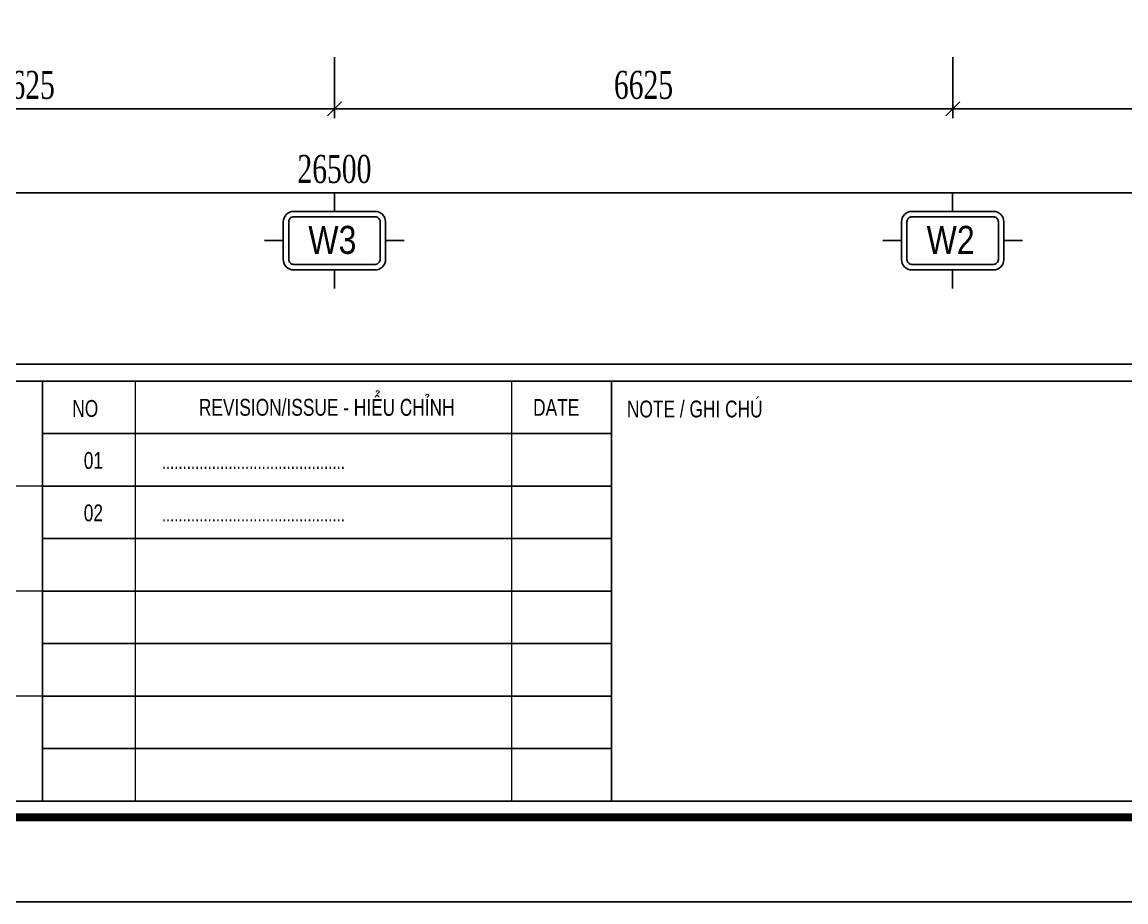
# Model space of a CAD drawing. Header units: inches. Extents: x 315041 to 662841, y -45540 to -35018.
# Drawn here: x 332269.1 to 332387.4, y -36052.2 to -35958 of the extents above; entities that cross this region are included whole.
import ezdxf
from ezdxf.enums import TextEntityAlignment as Align

# ---------------------------------------------------------------- set-up
doc = ezdxf.new("R2010")
doc.units = ezdxf.units.IN
doc.header["$MEASUREMENT"] = 0
for name, color, linetype in [('2', 2, 'Continuous'), ('251', 251, 'Continuous'), ('3', 3, 'Continuous'), ('7', 7, 'Continuous'), ('8', 8, 'Continuous'), ('BAO KHUNG', 31, 'Continuous')]:
    doc.layers.add(name, color=color, linetype=linetype)
doc.layers.add('Cover text', color=7, linetype='Continuous', true_color=0x52370f)
doc.layers.add('S-Hatch', color=8, linetype='Continuous', lineweight=9)
doc.styles.add('hx2', font='VHARIALN.TTF')
doc.styles.add('ST1', font='times.ttf', dxfattribs={"width": 0.7})
doc.styles.get("Standard").update_dxf_attribs({"font": 'VHARIALN.TTF'})
doc.styles.add('style2', font='VHAVANI.TTF')
doc.dimstyles.new('100', dxfattribs={"dimtxt": 3, "dimasz": 1.5, "dimexe": 1, "dimexo": 0, "dimgap": 1, "dimtad": 1, "dimdec": 0, "dimlfac": 100, "dimzin": 0, "dimdsep": 46, "dimtxsty": 'ST1', "dimblk": 'OBLIQUE', "dimcen": 1, "dimdle": 1, "dimclrd": 8, "dimclre": 8, "dimclrt": 3, "dimadec": 0, "dimazin": 0, "dimtfac": 1, "dimtdec": 0, "dimtix": 1, "dimtmove": 1, "dimatfit": 3, "dimfxl": 0, "dimtfill": 1, "dimtolj": 1, "dimtzin": 0, "dimlwd": -1, "dimlwe": -1, "dimarcsym": 1})

# ---------------------------------------------------------------- blocks, each defined once
blk = doc.blocks.new('A$C75D82031')
at = {"layer": '2', "color": 157, "linetype": 'Continuous'}
blk.add_lwpolyline([(0, 420), (594, 420), (594, 0), (0, 0)], close=True, dxfattribs=at)
at = {"layer": '251', "linetype": 'Continuous'}
for p, q in [((285.8, 50.19), (346.77, 50.19)), ((285.8, 44.56), (346.77, 44.56)), ((285.8, 38.94), (346.77, 38.94)), ((285.8, 33.31), (346.77, 33.31)), ((285.8, 27.69), (346.77, 27.69)), ((285.8, 22.06), (346.77, 22.06)), ((285.8, 16.44), (346.77, 16.44))]:
    blk.add_line(p, q, dxfattribs=at)
at = {"layer": '7', "color": 147, "linetype": 'Continuous'}
blk.add_lwpolyline([(12.33, 57.61), (581.67, 57.61), (581.67, 409.19), (12.33, 409.19)], close=True, dxfattribs=at)
at = {"layer": 'BAO KHUNG', "color": 7}
blk.add_line((346.77, 10.81), (346.77, 55.81), dxfattribs=at)
at = {"layer": 'BAO KHUNG', "color": 167, "linetype": 'Continuous', "const_width": 0.871}
blk.add_lwpolyline([(10.59, 9.07), (583.41, 9.07), (583.41, 410.93), (10.59, 410.93)], close=True, dxfattribs=at)
at = {"layer": 'BAO KHUNG', "color": 7}
for points in [[(144.95, 55.81), (285.8, 55.81), (285.8, 10.81), (144.95, 10.81)], [(211.89, 55.81), (474.14, 55.81), (474.14, 10.81), (211.89, 10.81)]]:
    blk.add_lwpolyline(points, close=True, dxfattribs=at)
at = {"layer": 'S-Hatch'}
for p, q in [((295.73, 55.81), (295.73, 10.81)), ((336.07, 55.81), (336.07, 10.81)), ((285.8, 44.56), (213.95, 44.56)), ((285.8, 33.31), (213.95, 33.31)), ((285.8, 22.06), (213.95, 22.06))]:
    blk.add_line(p, q, dxfattribs=at)
at = {"layer": 'BAO KHUNG', "color": 7, "linetype": 'Continuous', "width": 0.9}
for s, p in [('REVISION/ISSUE - HIÓU CHØNH', (316.27, 53)), ('NO', (290.4, 52.88)), ('DATE', (340.86, 52.99)), ('01', (291.27, 47.31)), ('02', (291.27, 41.69))]:
    blk.add_text(s, height=1.8, dxfattribs=at).set_placement(p, align=Align.MIDDLE_CENTER)
blk.add_text('NOTE / GHI CHÚ', height=1.8, dxfattribs=at).set_placement((348.44, 51.92))
at = {"layer": 'Cover text', "linetype": 'Continuous', "style": 'style2', "width": 0.8}
for p in [(298.6, 46.4), (298.6, 40.78)]:
    blk.add_text('............................................', height=1.5, dxfattribs=at).set_placement(p)
blk = doc.blocks.new('_Oblique')
at = {"color": 0, "linetype": 'ByBlock', "lineweight": -2}
blk.add_line((-0.5, -0.5), (0.5, 0.5), dxfattribs=at)
blk = doc.blocks.new('*D296')
at = {"color": 8, "linetype": 'Continuous', "transparency": 16777216}
for p, q in [((332236.29, -35960.2), (332236.29, -35968.23)), ((332302.54, -35961.7), (332302.54, -35968.23)), ((332235.29, -35967.23), (332303.54, -35967.23))]:
    blk.add_line(p, q, dxfattribs=at)
at = {"layer": 'Defpoints', "color": 0, "transparency": 16777216}
for p in [(332236.29, -35960.2), (332302.54, -35961.7), (332302.54, -35967.23)]:
    blk.add_point(p, dxfattribs=at)
at = {"color": 8, "transparency": 16777216, "xscale": 1.5, "yscale": 1.5, "zscale": 1.5, "rotation": 180}
blk.add_blockref('_Oblique', (332236.29, -35967.23), dxfattribs=at)
at = {"color": 8, "transparency": 16777216, "xscale": 1.5, "yscale": 1.5, "zscale": 1.5}
blk.add_blockref('_Oblique', (332302.54, -35967.23), dxfattribs=at)
at = {"color": 3, "transparency": 16777216, "insert": (332269.41, -35964.7), "char_height": 3, "attachment_point": 5, "style": 'ST1', "bg_fill": 3, "box_fill_scale": 1.25, "bg_fill_color": 256, "bg_fill_true_color": 13158600, "bg_fill_transparency": 15813272}
blk.add_mtext('\\A1;6625', dxfattribs=at)
blk = doc.blocks.new('*D297')
at = {"color": 8, "linetype": 'Continuous', "transparency": 16777216}
for p, q in [((332302.54, -35961.7), (332302.54, -35968.23)), ((332368.79, -35961.7), (332368.79, -35968.23)), ((332301.54, -35967.23), (332369.79, -35967.23))]:
    blk.add_line(p, q, dxfattribs=at)
at = {"layer": 'Defpoints', "color": 0, "transparency": 16777216}
for p in [(332302.54, -35961.7), (332368.79, -35961.7), (332368.79, -35967.23)]:
    blk.add_point(p, dxfattribs=at)
at = {"color": 8, "transparency": 16777216, "xscale": 1.5, "yscale": 1.5, "zscale": 1.5, "rotation": 180}
blk.add_blockref('_Oblique', (332302.54, -35967.23), dxfattribs=at)
at = {"color": 8, "transparency": 16777216, "xscale": 1.5, "yscale": 1.5, "zscale": 1.5}
blk.add_blockref('_Oblique', (332368.79, -35967.23), dxfattribs=at)
at = {"color": 3, "transparency": 16777216, "insert": (332335.66, -35964.7), "char_height": 3, "attachment_point": 5, "style": 'ST1', "bg_fill": 3, "box_fill_scale": 1.25, "bg_fill_color": 256, "bg_fill_true_color": 13158600, "bg_fill_transparency": 16675468}
blk.add_mtext('\\A1;6625', dxfattribs=at)
blk = doc.blocks.new('*D298')
at = {"color": 8, "linetype": 'Continuous', "transparency": 16777216}
for p, q in [((332368.79, -35961.7), (332368.79, -35968.23)), ((332435.04, -35961.7), (332435.04, -35968.23)), ((332367.79, -35967.23), (332436.04, -35967.23))]:
    blk.add_line(p, q, dxfattribs=at)
at = {"layer": 'Defpoints', "color": 0, "transparency": 16777216}
for p in [(332368.79, -35961.7), (332435.04, -35961.7), (332435.04, -35967.23)]:
    blk.add_point(p, dxfattribs=at)
at = {"color": 8, "transparency": 16777216, "xscale": 1.5, "yscale": 1.5, "zscale": 1.5, "rotation": 180}
blk.add_blockref('_Oblique', (332368.79, -35967.23), dxfattribs=at)
at = {"color": 8, "transparency": 16777216, "xscale": 1.5, "yscale": 1.5, "zscale": 1.5}
blk.add_blockref('_Oblique', (332435.04, -35967.23), dxfattribs=at)
at = {"color": 3, "transparency": 16777216, "insert": (332401.91, -35964.7), "char_height": 3, "attachment_point": 5, "style": 'ST1', "bg_fill": 3, "box_fill_scale": 1.25, "bg_fill_color": 256, "bg_fill_true_color": 13158600, "bg_fill_transparency": 1019152}
blk.add_mtext('\\A1;6625', dxfattribs=at)
blk = doc.blocks.new('*D299')
at = {"color": 8, "linetype": 'Continuous', "transparency": 16777216}
for p, q in [((332170.04, -35960.2), (332170.04, -35977.24)), ((332435.04, -35960.2), (332435.04, -35977.24)), ((332169.04, -35976.24), (332436.04, -35976.24))]:
    blk.add_line(p, q, dxfattribs=at)
at = {"layer": 'Defpoints', "color": 0, "transparency": 16777216}
for p in [(332170.04, -35960.2), (332435.04, -35960.2), (332435.04, -35976.24)]:
    blk.add_point(p, dxfattribs=at)
at = {"color": 8, "transparency": 16777216, "xscale": 1.5, "yscale": 1.5, "zscale": 1.5, "rotation": 180}
blk.add_blockref('_Oblique', (332170.04, -35976.24), dxfattribs=at)
at = {"color": 8, "transparency": 16777216, "xscale": 1.5, "yscale": 1.5, "zscale": 1.5}
blk.add_blockref('_Oblique', (332435.04, -35976.24), dxfattribs=at)
at = {"color": 3, "transparency": 16777216, "insert": (332302.54, -35973.71), "char_height": 3, "attachment_point": 5, "style": 'ST1', "bg_fill": 3, "box_fill_scale": 1.25, "bg_fill_color": 256, "bg_fill_true_color": 13158600, "bg_fill_transparency": 1019152}
blk.add_mtext('\\A1;26500', dxfattribs=at)
blk = doc.blocks.new('TENTRUC')
at = {"layer": '7'}
for p, q in [((0, 8.27), (0, 10.26)), ((-7.48, 5.13), (-5.48, 5.13)), ((5.48, 5.13), (7.48, 5.13)), ((0, 0), (0, 2))]:
    blk.add_line(p, q, dxfattribs=at)
blk.add_lwpolyline([(-4.36, 8.27), (4.36, 8.27, -0.414214), (5.48, 7.14), (5.48, 3.12, -0.414214), (4.36, 2), (-4.36, 2, -0.414214), (-5.48, 3.12), (-5.48, 7.14, -0.414214)], format="xyb", close=True, dxfattribs=at)
at = {"layer": '8', "ltscale": 15}
blk.add_lwpolyline([(-4.36, 7.68), (4.36, 7.68, -0.414214), (4.9, 7.14), (4.9, 3.12, -0.414214), (4.36, 2.58), (-4.36, 2.58, -0.414214), (-4.9, 3.12), (-4.9, 7.14, -0.414214)], format="xyb", close=True, dxfattribs=at)
at = {"layer": '3', "style": 'hx2'}
blk.add_attdef('TR', text='', height=2.9, dxfattribs=at).set_placement((-0.16, 3.83), align=Align.CENTER)

msp = doc.modelspace()

# ---------------------------------------------------------------- block references
at = {"color": 1}
msp.add_blockref('A$C75D82031', (331985.4424, -36052.2326), dxfattribs=at)

# ---------------------------------------------------------------- next in the draw order: dimensions: what is measured, and where the dimension line sits
at = {"color": 8}
dim = msp.add_linear_dim(base=(332302.5363, -35967.2263), p1=(332236.2863, -35960.2029), p2=(332302.5363, -35961.7029), dimstyle='100', dxfattribs=at)
dim.commit()
dim.dimension.update_dxf_attribs({"geometry": '*D296', "text_midpoint": (332269.4113, -35964.7004)})

# ---------------------------------------------------------------- next in the draw order: dimensions: what is measured, and where the dimension line sits
dim = msp.add_linear_dim(base=(332368.7863, -35967.2263), p1=(332302.5363, -35961.7029), p2=(332368.7863, -35961.7029), dimstyle='100', dxfattribs=at)
dim.commit()
dim.dimension.update_dxf_attribs({"geometry": '*D297', "text_midpoint": (332335.6613, -35964.7004)})

# ---------------------------------------------------------------- next in the draw order: dimensions: what is measured, and where the dimension line sits
dim = msp.add_linear_dim(base=(332435.0363, -35967.2263), p1=(332368.7863, -35961.7029), p2=(332435.0363, -35961.7029), dimstyle='100', dxfattribs=at)
dim.commit()
dim.dimension.update_dxf_attribs({"geometry": '*D298', "text_midpoint": (332401.9113, -35964.7004)})

# ---------------------------------------------------------------- next in the draw order: dimensions: what is measured, and where the dimension line sits
dim = msp.add_linear_dim(base=(332435.0363, -35976.2363), p1=(332170.0363, -35960.2029), p2=(332435.0363, -35960.2029), dimstyle='100', dxfattribs=at)
dim.commit()
dim.dimension.update_dxf_attribs({"geometry": '*D299', "text_midpoint": (332302.5363, -35973.7104)})

# ---------------------------------------------------------------- next in the draw order: linework, layer by layer
msp.add_lwpolyline([(331997.7734, -35643.0427), (332567.1113, -35643.0427), (332567.1113, -35994.6225), (331997.7734, -35994.6225)], close=True, dxfattribs=at)

# ---------------------------------------------------------------- next in the draw order: block references
at = {"layer": '3'}
ref = msp.add_blockref('TENTRUC', (332302.5363, -35976.2363), dxfattribs=dict(at, xscale=-1, rotation=180))
ref.add_attrib('TR', 'W3', dxfattribs={"layer": '0', "height": 3, "style": 'hx2'}).set_placement((332302.32, -35982.7896), align=Align.CENTER)
ref = msp.add_blockref('TENTRUC', (332368.7863, -35976.2363), dxfattribs=dict(at, xscale=-1, rotation=180))
ref.add_attrib('TR', 'W2', dxfattribs={"layer": '0', "height": 3, "style": 'hx2'}).set_placement((332368.57, -35982.7896), align=Align.CENTER)

doc.saveas('drawing.dxf')
